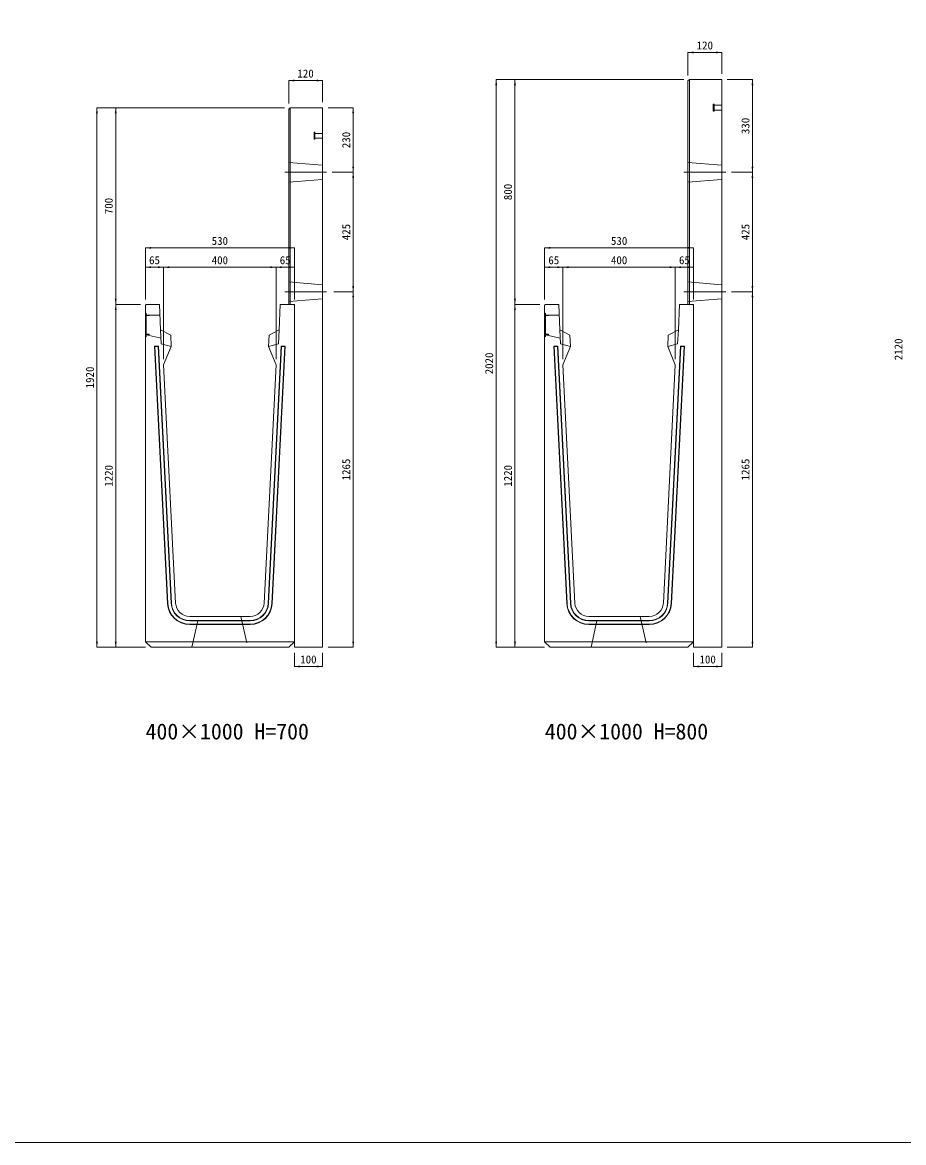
# Model space of a CAD drawing. Units: millimetres at full size. Extents: x -7442 to 51876, y 9625 to 40052.
# Drawn here: x 27172 to 30308, y 12454 to 16439 of the extents above; entities that cross this region are included whole.
import ezdxf
from ezdxf.enums import TextEntityAlignment as Align

# ---------------------------------------------------------------- set-up
doc = ezdxf.new("R2010")
doc.units = ezdxf.units.MM
doc.header["$LTSCALE"] = 16
for name, pattern in [('DASHED', [7.5, 6, -1.5]), ('USER1', [13.5, 7.5, -6]), ('USER2', [285.75, 190.5, -31.75, 31.75, -31.75])]:
    doc.linetypes.add(name, pattern=pattern)
doc.layers.add('0_2', color=7, linetype='Continuous')
for name, color, linetype, lineweight in [('HOLE', 7, 'DASHED', 9), ('KIJUN', 5, 'Continuous', 9), ('WWAY', 5, 'Continuous', 9), ('寸法線', 7, 'Continuous', 9), ('本体', 2, 'Continuous', 13), ('補助線', 8, 'Continuous', 9), ('ｲﾝｻｰﾄ', 3, 'USER1', 9)]:
    doc.layers.add(name, color=color, linetype=linetype, lineweight=lineweight)
doc.styles.add('ＭＳ ゴシック', font='')
doc.styles.get('ＭＳ ゴシック').set_extended_font_data('MS Gothic')

# ---------------------------------------------------------------- blocks, each defined once
blk = doc.blocks.new('filled_arrow')
at = {"color": 0, "linetype": 'Continuous', "lineweight": -2}
blk.add_solid([(7.5, 1.25), (0, 0), (7.5, -1.25)], dxfattribs=at)

msp = doc.modelspace()

# ---------------------------------------------------------------- linework, layer by layer
at = {"layer": 'HOLE'}
for points in [[(27799.65, 14325.92), (27949.65, 14325.92), (27974.65, 14215.92), (27774.65, 14215.92)], [(29220.36, 14325.92), (29370.36, 14325.92), (29395.36, 14215.92), (29195.36, 14215.92)]]:
    msp.add_lwpolyline(points, close=True, dxfattribs=at)
at = {"layer": 'KIJUN'}
for p, q in [((27642.29, 15286.92), (27688.29, 14371.95)), ((27642.29, 15286.92), (27643.34, 15285.92)), ((27655.36, 15285.92), (27656.31, 15286.92)), ((28105.95, 15285.92), (28060, 14372)), ((28093.93, 15285.92), (28092.98, 15286.92)), ((28107, 15286.92), (28105.95, 15285.92)), ((29063.01, 15286.92), (29109.01, 14371.95)), ((29063.01, 15286.92), (29064.06, 15285.92)), ((29076.07, 15285.92), (29077.02, 15286.92)), ((29526.66, 15285.92), (29480.71, 14372)), ((29514.65, 15285.92), (29513.7, 15286.92)), ((29527.72, 15286.92), (29526.66, 15285.92)), ((27982.1, 14310.92), (27767.19, 14310.92)), ((27767.19, 14309.92), (27982.1, 14309.92)), ((29402.81, 14310.92), (29187.91, 14310.92)), ((29187.91, 14309.92), (29402.81, 14309.92)), ((27982.1, 14297.92), (27767.19, 14297.92)), ((27767.19, 14296.92), (27982.1, 14296.92)), ((29402.81, 14297.92), (29187.91, 14297.92)), ((29187.91, 14296.92), (29402.81, 14296.92))]:
    msp.add_line(p, q, dxfattribs=at)
at = {"layer": 'KIJUN', "color": 7, "lineweight": 13}
for p, q in [((27767.19, 14325.92), (27982.1, 14325.92)), ((29187.91, 14325.92), (29402.81, 14325.92))]:
    msp.add_line(p, q, dxfattribs=at)
at = {"layer": 'KIJUN', "color": 7}
for p, q in [((27609.65, 14235.92), (28139.65, 14235.92)), ((29030.36, 14235.92), (29560.36, 14235.92))]:
    msp.add_line(p, q, dxfattribs=at)
at = {"layer": 'KIJUN', "color": 7, "lineweight": 13}
for points in [[(28089.65, 15435.92), (28136.65, 15435.92), (28139.65, 15432.92), (28139.65, 14235.92), (28119.65, 14215.92), (27629.65, 14215.92), (27609.65, 14235.92), (27609.65, 15432.92), (27612.65, 15435.92), (27659.65, 15435.92), (27663.65, 15345.92), (27699.65, 15325.92), (27701.65, 15285.92), (27674.65, 15220.92), (27717.26, 14373.41)], [(28032.03, 14373.41), (28074.65, 15220.92), (28047.65, 15285.92), (28049.65, 15325.92), (28085.65, 15345.92), (28089.65, 15435.92)], [(29510.36, 15435.92), (29557.36, 15435.92), (29560.36, 15432.92), (29560.36, 14235.92), (29540.36, 14215.92), (29050.36, 14215.92), (29030.36, 14235.92), (29030.36, 15432.92), (29033.36, 15435.92), (29080.36, 15435.92), (29084.36, 15345.92), (29120.36, 15325.92), (29122.36, 15285.92), (29095.36, 15220.92), (29137.97, 14373.41)], [(29452.75, 14373.41), (29495.36, 15220.92), (29468.36, 15285.92), (29470.36, 15325.92), (29506.36, 15345.92), (29510.36, 15435.92)]]:
    msp.add_lwpolyline(points, dxfattribs=at)
at = {"layer": 'KIJUN', "color": 7, "linetype": 'DASHED', "lineweight": 13}
for points in [[(27701.65, 15285.92), (27666.31, 15295.92), (27663.65, 15345.92)], [(28047.65, 15285.92), (28082.98, 15295.92), (28085.65, 15345.92)], [(29122.36, 15285.92), (29087.03, 15295.92), (29084.36, 15345.92)], [(29468.36, 15285.92), (29503.69, 15295.92), (29506.36, 15345.92)]]:
    msp.add_lwpolyline(points, dxfattribs=at)
at = {"layer": 'KIJUN'}
for points in [[(27702.28, 14372.66), (27656.31, 15286.92), (27642.29, 15286.92)], [(27689.29, 14372), (27643.34, 15285.92), (27655.36, 15285.92), (27701.28, 14372.61)], [(28061, 14371.95), (28107, 15286.92), (28092.98, 15286.92), (28047.01, 14372.66)], [(28048.01, 14372.61), (28093.93, 15285.92), (28105.95, 15285.92)], [(29122.99, 14372.66), (29077.02, 15286.92), (29063.01, 15286.92)], [(29110.01, 14372), (29064.06, 15285.92), (29076.07, 15285.92), (29121.99, 14372.61)], [(29481.71, 14371.95), (29527.72, 15286.92), (29513.7, 15286.92), (29467.73, 14372.66)], [(29468.73, 14372.61), (29514.65, 15285.92), (29526.66, 15285.92)]]:
    msp.add_lwpolyline(points, dxfattribs=at)
for centre, radius, start, end in [((27767.19, 14375.92), 79, 182.87837, 270), ((27767.19, 14375.92), 78, 182.87837, 270), ((27767.19, 14375.92), 66, 182.87837, 270), ((27767.19, 14375.92), 65, 182.87837, 270), ((27982.1, 14375.92), 65, 270, 357.12163), ((27982.1, 14375.92), 66, 270, 357.12163), ((27982.1, 14375.92), 78, 270, 357.12163), ((27982.1, 14375.92), 79, 270, 357.12163), ((29187.91, 14375.92), 79, 182.87837, 270), ((29187.91, 14375.92), 78, 182.87837, 270), ((29187.91, 14375.92), 66, 182.87837, 270), ((29187.91, 14375.92), 65, 182.87837, 270), ((29402.81, 14375.92), 65, 270, 357.12163), ((29402.81, 14375.92), 66, 270, 357.12163), ((29402.81, 14375.92), 78, 270, 357.12163), ((29402.81, 14375.92), 79, 270, 357.12163)]:
    msp.add_arc(centre, radius, start, end, dxfattribs=at)
at = {"layer": 'KIJUN', "color": 7, "lineweight": 13}
for centre, start, end in [((27767.19, 14375.92), 182.87837, 270), ((27982.1, 14375.92), 270, 357.12163), ((29187.91, 14375.92), 182.87837, 270), ((29402.81, 14375.92), 270, 357.12163)]:
    msp.add_arc(centre, 50, start, end, dxfattribs=at)
at = {"layer": 'WWAY', "color": 7, "linetype": 'DASHED', "lineweight": 13}
for points in [[(27609.65, 15405.92), (27612.85, 15403.92), (27612.85, 15321.92), (27609.65, 15319.92)], [(27661.33, 15397.92), (27612.85, 15397.92), (27612.85, 15403.92), (27609.65, 15405.92)], [(29030.36, 15405.92), (29033.56, 15403.92), (29033.56, 15321.92), (29030.36, 15319.92)], [(29082.05, 15397.92), (29033.56, 15397.92), (29033.56, 15403.92), (29030.36, 15405.92)], [(27609.65, 15319.92), (27612.85, 15321.92), (27612.85, 15327.92), (27665.25, 15315.92)], [(29030.36, 15319.92), (29033.56, 15321.92), (29033.56, 15327.92), (29085.96, 15315.92)]]:
    msp.add_lwpolyline(points, dxfattribs=at)
at = {"layer": 'WWAY'}
for points in [[(27610.85, 15402.92), (27612.85, 15402.92), (27612.85, 15322.92), (27610.85, 15322.92)], [(27612.85, 15397.92), (27622.85, 15397.92), (27622.85, 15395.92), (27612.85, 15395.92)], [(29031.56, 15402.92), (29033.56, 15402.92), (29033.56, 15322.92), (29031.56, 15322.92)], [(29033.56, 15397.92), (29043.56, 15397.92), (29043.56, 15395.92), (29033.56, 15395.92)], [(27612.85, 15329.92), (27622.85, 15329.92), (27622.85, 15327.92), (27612.85, 15327.92)], [(29033.56, 15329.92), (29043.56, 15329.92), (29043.56, 15327.92), (29033.56, 15327.92)]]:
    msp.add_lwpolyline(points, close=True, dxfattribs=at)
at = {"layer": '寸法線'}
for p, q in [((29540.36, 16332.36), (29660.36, 16332.36)), ((29540.36, 16250.92), (29540.36, 16332.36)), ((29660.36, 16255.92), (29660.36, 16332.36)), ((28119.65, 16232.36), (28239.65, 16232.36)), ((28119.65, 16150.92), (28119.65, 16232.36)), ((28239.65, 16155.92), (28239.65, 16232.36)), ((28857.89, 14215.92), (28857.89, 16235.92)), ((29525.36, 16235.92), (28857.89, 16235.92)), ((28924.78, 15435.92), (28924.78, 16235.92)), ((29525.36, 16235.92), (28924.78, 16235.92)), ((29680.36, 16235.92), (29769.79, 16235.92)), ((29769.79, 15905.92), (29769.79, 16235.92)), ((27437.17, 14215.92), (27437.17, 16135.92)), ((28104.65, 16135.92), (27437.17, 16135.92)), ((27504.07, 15435.92), (27504.07, 16135.92)), ((28104.65, 16135.92), (27504.07, 16135.92)), ((28259.65, 16135.92), (28349.08, 16135.92)), ((28349.08, 15905.92), (28349.08, 16135.92)), ((28274.59, 15905.92), (28349.08, 15905.92)), ((28274.59, 15905.92), (28349.08, 15905.92)), ((28349.08, 15480.92), (28349.08, 15905.92)), ((29695.3, 15905.92), (29769.79, 15905.92)), ((29695.3, 15905.92), (29769.79, 15905.92)), ((29769.79, 15480.92), (29769.79, 15905.92)), ((27609.65, 15636.93), (28139.65, 15636.93)), ((27609.65, 15452.92), (27609.65, 15636.93)), ((28139.65, 15452.92), (28139.65, 15636.93)), ((29030.36, 15636.93), (29560.36, 15636.93)), ((29030.36, 15452.92), (29030.36, 15636.93)), ((29560.36, 15452.92), (29560.36, 15636.93)), ((27609.65, 15568.25), (27674.65, 15568.25)), ((27609.65, 15452.92), (27609.65, 15568.25)), ((27674.65, 15568.25), (28074.65, 15568.25)), ((27674.65, 15240.92), (27674.65, 15568.25)), ((27674.65, 15240.92), (27674.65, 15568.25)), ((28074.65, 15240.92), (28074.65, 15568.25)), ((28074.65, 15568.25), (28139.65, 15568.25)), ((28074.65, 15240.92), (28074.65, 15568.25)), ((28139.65, 15452.92), (28139.65, 15568.25)), ((29030.36, 15568.25), (29095.36, 15568.25)), ((29030.36, 15452.92), (29030.36, 15568.25)), ((29095.36, 15568.25), (29495.36, 15568.25)), ((29095.36, 15240.92), (29095.36, 15568.25)), ((29095.36, 15240.92), (29095.36, 15568.25)), ((29495.36, 15240.92), (29495.36, 15568.25)), ((29495.36, 15568.25), (29560.36, 15568.25)), ((29495.36, 15240.92), (29495.36, 15568.25)), ((29560.36, 15452.92), (29560.36, 15568.25)), ((28279.65, 15480.92), (28349.08, 15480.92)), ((28279.65, 15480.92), (28349.08, 15480.92)), ((28349.08, 14215.92), (28349.08, 15480.92)), ((29695.3, 15480.92), (29769.79, 15480.92)), ((29695.3, 15480.92), (29769.79, 15480.92)), ((29769.79, 14215.92), (29769.79, 15480.92)), ((27504.07, 14215.92), (27504.07, 15435.92)), ((27592.65, 15435.92), (27504.07, 15435.92)), ((27592.65, 15435.92), (27504.07, 15435.92)), ((28924.78, 14215.92), (28924.78, 15435.92)), ((29013.36, 15435.92), (28924.78, 15435.92)), ((29013.36, 15435.92), (28924.78, 15435.92)), ((27609.65, 14215.92), (27437.17, 14215.92)), ((27609.65, 14215.92), (27504.07, 14215.92)), ((28139.65, 14195.92), (28139.65, 14147.66)), ((28239.65, 14195.92), (28239.65, 14147.66)), ((28259.65, 14215.92), (28349.08, 14215.92)), ((29030.36, 14215.92), (28857.89, 14215.92)), ((29030.36, 14215.92), (28924.78, 14215.92)), ((29560.36, 14195.92), (29560.36, 14147.66)), ((29660.36, 14195.92), (29660.36, 14147.66)), ((29680.36, 14215.92), (29769.79, 14215.92)), ((28139.65, 14147.66), (28239.65, 14147.66)), ((29560.36, 14147.66), (29660.36, 14147.66))]:
    msp.add_line(p, q, dxfattribs=at)
at = {"layer": '寸法線', "linetype": 'USER2'}
for p, q in [((28254.59, 15905.92), (28105.32, 15905.92)), ((29675.3, 15905.92), (29526.03, 15905.92)), ((28254.59, 15480.92), (28105.32, 15480.92)), ((29675.3, 15480.92), (29526.03, 15480.92))]:
    msp.add_line(p, q, dxfattribs=at)
at = {"layer": '本体', "color": 4, "lineweight": 5}
for p, q in [((29545.36, 16235.92), (29545.36, 15435.92)), ((28124.65, 16135.92), (28124.65, 15435.92))]:
    msp.add_line(p, q, dxfattribs=at)
at = {"layer": '本体', "linetype": 'USER1', "lineweight": 9}
for p, q in [((28119.65, 15940.92), (28239.65, 15930.92)), ((29540.36, 15940.92), (29660.36, 15930.92)), ((28119.65, 15870.92), (28239.65, 15880.92)), ((29540.36, 15870.92), (29660.36, 15880.92)), ((28119.65, 15515.92), (28239.65, 15505.92)), ((29540.36, 15515.92), (29660.36, 15505.92)), ((28119.65, 15445.92), (28239.65, 15455.92)), ((29540.36, 15445.92), (29660.36, 15455.92))]:
    msp.add_line(p, q, dxfattribs=at)
at = {"layer": '本体'}
for points in [[(29540.36, 16230.92), (29545.36, 16235.92), (29660.36, 16235.92), (29660.36, 14215.92), (29560.36, 14215.92), (29560.36, 15435.92), (29540.36, 15435.92)], [(28119.65, 16130.92), (28124.65, 16135.92), (28239.65, 16135.92), (28239.65, 14215.92), (28139.65, 14215.92), (28139.65, 15435.92), (28119.65, 15435.92)]]:
    msp.add_lwpolyline(points, close=True, dxfattribs=at)
at = {"layer": '補助線', "color": 1, "lineweight": 13}
msp.add_lwpolyline([(20169.95, 20367.8), (33544.47, 20367.8), (33544.47, 12453.64), (20169.95, 12453.64)], close=True, dxfattribs=at)
at = {"layer": 'ｲﾝｻｰﾄ'}
for p, q in [((29630.36, 16148.42), (29630.36, 16123.42)), ((29633.36, 16148.42), (29630.36, 16148.42)), ((29633.36, 16148.42), (29633.36, 16123.42)), ((29660.36, 16144.42), (29633.36, 16144.42)), ((29660.36, 16144.42), (29660.36, 16127.42)), ((29633.36, 16123.42), (29630.36, 16123.42)), ((29660.36, 16127.42), (29633.36, 16127.42)), ((28209.64, 16048.42), (28209.64, 16023.42)), ((28212.65, 16048.42), (28209.64, 16048.42)), ((28212.65, 16023.42), (28209.64, 16023.42)), ((28212.65, 16048.42), (28212.65, 16023.42)), ((28239.65, 16044.42), (28212.65, 16044.42)), ((28239.65, 16027.42), (28212.65, 16027.42)), ((28239.65, 16044.42), (28239.65, 16027.42))]:
    msp.add_line(p, q, dxfattribs=at)

# ---------------------------------------------------------------- block references
at = {"layer": '寸法線', "xscale": 2.67, "yscale": 2.67}
for p in [(29540.36, 16332.36), (28119.65, 16232.36), (27609.65, 15636.93), (29030.36, 15636.93), (27609.65, 15568.25), (27674.65, 15568.25), (28074.65, 15568.25), (29030.36, 15568.25), (29095.36, 15568.25), (29495.36, 15568.25), (28139.65, 14147.66), (29560.36, 14147.66)]:
    msp.add_blockref('filled_arrow', p, dxfattribs=at)
for p, rotation in [((29660.36, 16332.36), 180), ((28239.65, 16232.36), 180), ((28857.89, 16235.92), 270), ((28924.78, 16235.92), 270), ((29769.79, 16235.92), 270), ((27437.17, 16135.92), 270), ((27504.07, 16135.92), 270), ((28349.08, 16135.92), 270), ((28349.08, 15905.92), 90), ((28349.08, 15905.92), 270), ((29769.79, 15905.92), 90), ((29769.79, 15905.92), 270), ((28139.65, 15636.93), 180), ((29560.36, 15636.93), 180), ((27674.65, 15568.25), 180), ((28074.65, 15568.25), 180), ((28139.65, 15568.25), 180), ((29095.36, 15568.25), 180), ((29495.36, 15568.25), 180), ((29560.36, 15568.25), 180), ((28349.08, 15480.92), 90), ((28349.08, 15480.92), 270), ((29769.79, 15480.92), 90), ((29769.79, 15480.92), 270), ((27504.07, 15435.92), 90), ((27504.07, 15435.92), 270), ((28924.78, 15435.92), 90), ((28924.78, 15435.92), 270), ((27437.17, 14215.92), 90), ((27504.07, 14215.92), 90), ((28349.08, 14215.92), 90), ((28857.89, 14215.92), 90), ((28924.78, 14215.92), 90), ((29769.79, 14215.92), 90), ((28239.65, 14147.66), 180), ((29660.36, 14147.66), 180)]:
    msp.add_blockref('filled_arrow', p, dxfattribs=dict(at, rotation=rotation))

# ---------------------------------------------------------------- texts
at = {"layer": '0_2', "style": 'ＭＳ ゴシック'}
for s, p in [('400×1000 H=700', (27610.27, 13870.9)), ('400×1000 H=800', (29030.99, 13870.9))]:
    msp.add_text(s, height=56.96, dxfattribs=at).set_placement(p, align=Align.BOTTOM_LEFT)
at = {"layer": '寸法線', "style": 'ＭＳ ゴシック'}
for s, p in [('120', (29600.36, 16357.36)), ('120', (28179.65, 16257.36)), ('530', (27874.65, 15661.93)), ('530', (29295.36, 15661.93)), ('65', (27642.15, 15593.25)), ('400', (27874.65, 15593.25)), ('65', (28107.15, 15593.25)), ('65', (29062.86, 15593.25)), ('400', (29295.36, 15593.25)), ('65', (29527.86, 15593.25)), ('100', (28189.65, 14172.66)), ('100', (29610.36, 14172.66))]:
    msp.add_text(s, height=28.48, dxfattribs=at).set_placement(p, align=Align.MIDDLE_CENTER)
for s, p in [('330', (29744.79, 16070.92)), ('230', (28324.08, 16020.92)), ('800', (28899.78, 15835.92)), ('700', (27479.07, 15785.92)), ('425', (28324.08, 15693.42)), ('425', (29744.79, 15693.42)), ('2120', (30289.47, 15275.92)), ('2020', (28832.89, 15225.92)), ('1920', (27412.17, 15175.92)), ('1265', (28324.08, 14848.42)), ('1265', (29744.79, 14848.42)), ('1220', (27479.07, 14825.92)), ('1220', (28899.78, 14825.92))]:
    msp.add_text(s, height=28.48, rotation=90, dxfattribs=at).set_placement(p, align=Align.MIDDLE_CENTER)

doc.saveas('drawing.dxf')
